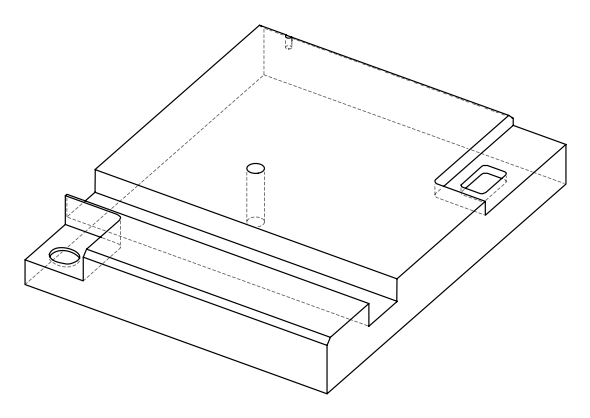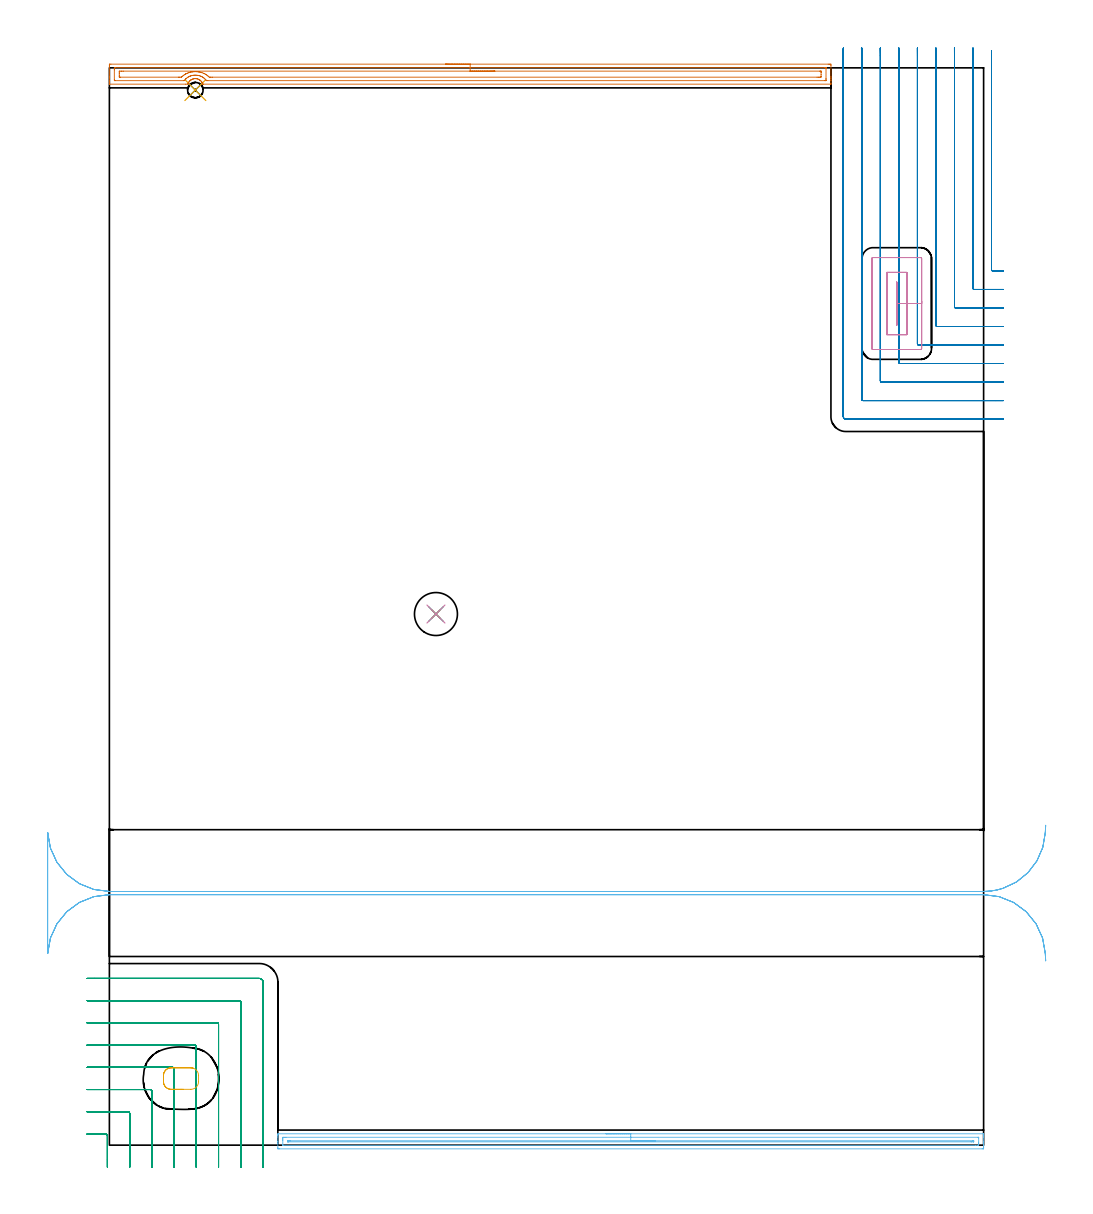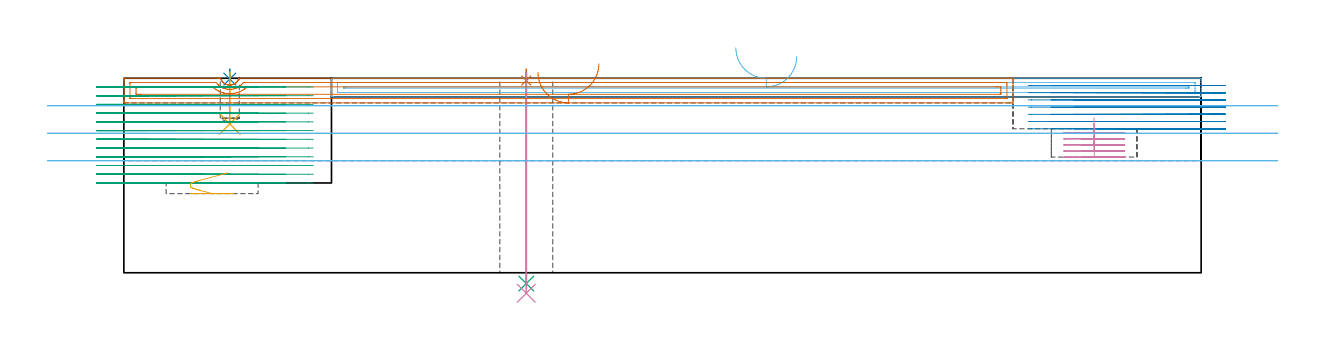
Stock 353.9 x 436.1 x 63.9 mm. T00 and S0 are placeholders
(PLAN: 12 operations, 9 tool changes, 63.7 min)
(1 SPOT_DRILL | STEP1HOLE | NXT0321_9005460120000 | 0.03 min | 4 mm3)
(2 SPOT_DRILL_1 | STEP1POCKET | NXT0321_9005460120000 | 0.03 min | 0 mm3)
(3 DRILL_THROUGH_HOLE_INTO_CENTER | STEP1HOLE | NXT0301_083 | 0.28 min | 6263 mm3)
(4 DRILL_TO_ENLARGE_THROUGH_HOLE | STEP1HOLE | UGT0301_245 | 0.29 min | 8898 mm3)
(5 DRILL_BLIND_HOLE_INTO_CENTER | STEP1POCKET | UGT0301_185 | 0.07 min | 423 mm3)
(6 AREA_MILL | FG_CHAMFER_SURFACE | UGT0205_001 | 7.01 min | 5387 mm3)
(7 AREA_MILL_1 | FG_CHAMFER_SURFACE_1 | UGT0205_001 | 7.27 min | 9733 mm3)
(8 MILL_CORNER_NOTCH_RECTANGULAR | CORNER_NOTCH_RECTANGULAR | NXT0201_013 | Follow Part, ap 2.5, ae 75% | 21.26 min | 150731 mm3)
(9 MILL_CORNER_NOTCH_RECTANGULAR_1 | CORNER_NOTCH_RECTANGULAR_1 | NXT0201_011 | Follow Part, ap 3, ae 75% | 18.49 min | 171995 mm3)
(10 MILL_RECTANGULAR_POCKET | POCKET_RECTANGULAR_STRAIGHT | UGT0201_007 | Follow Part, ap 2, ae 75% | 2.66 min | 11646 mm3)
(11 MILL_RECTANGULAR_POCKET_1 | POCKET_RECTANGULAR_STRAIGHT_1 | UGT0201_008 | Follow Part, ap 4, ae 75% | 0.2 min | 2237 mm3)
(12 MILL_RECTANGULAR_SLOT | SLOT_RECTANGULAR | UGT0201_020 | Follow Part, ap 12.5, ae 75% | 6.15 min | 492046 mm3)
(TOOL NXT0321_9005460120000 | NC Spot Drill, 142deg, 12mm, Carbide, Uncoated | D12 PA142 FL30 Z2)
(TOOL NXT0301_083 | Carbide Drill 11.2mm [860.1-1120-056A1-MM 2214] | D11.2 PA140 FL72 Z2)
(TOOL UGT0301_245 | Twist Drill 17.4 mm | D17.4 PA118 FL130 Z2)
(TOOL UGT0301_185 | Twist Drill 6.3 mm | D6.3 PA118 FL61 Z2)
(TOOL UGT0205_001 | Chamfer Mill 20 x 3 x 45 deg. | D20 FL50 Z2)
(TOOL NXT0201_013 | ENDMILL 10mm | D10 FL30 Z4)
(TOOL NXT0201_011 | ENDMILL 12mm [2P460-1200-NA 1630] | D12 FL38 Z6)
(TOOL UGT0201_007 | End Mill 8 mm | D8 FL19 Z4)
(TOOL UGT0201_008 | End Mill 16 mm | D16 FL32 Z4)
(TOOL UGT0201_020 | End mill 50 mm | D50 FL50 Z4)
(OP 1 SPOT_DRILL)
G17 G21 G94 G90
T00 M6
G54
G17 G0 G90 X132.2 Y215. S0 M3
G43 Z73.9 H0
G94 G81 G98 Z63.151 F250. R66.9
G80
M5
M2
(OP 2 SPOT_DRILL_1)
G17 G21 G94 G90
T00 M6
G54
G17 G0 G90 X34.8 Y427.1 S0 M3
G43 Z73.9 H0
G94 G81 G98 Z63.629 F250. R66.9
G80
M5
M2
(OP 3 DRILL_THROUGH_HOLE_INTO_CENTER)
G17 G21 G94 G90
T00 M6
G54
G17 G0 G90 X132.2 Y215. S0 M3
G43 Z73.9 H1
G94 G73 G98 Z-3.538 F250. Q9.634 R65.9
G80
M5
M2
(OP 4 DRILL_TO_ENLARGE_THROUGH_HOLE)
G17 G21 G94 G90
T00 M6
G54
G17 G0 G90 X132.2 Y215. S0 M3
G43 Z73.9 H0
G94 G73 G98 Z-6.727 F250. Q14.125 R65.9
G80
M5
M2
(OP 5 DRILL_BLIND_HOLE_INTO_CENTER)
G17 G21 G94 G90
T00 M6
G54
G17 G0 G90 X34.8 Y427.1 S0 M3
G43 Z73.9 H0
G94 G81 G98 Z48.9 F250. R65.9
G80
M5
M2
(OP 6 AREA_MILL)
G17 G21 G94 G90
T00 M6
G54
G17 G0 G90 X201.05 Y4.6 S1061 M3
G43 Z73.9 H0
G94 G1 X201.088 Z73.028 F250.
X201.202 Z72.163
X201.391 Z71.312
X201.653 Z70.48
X201.987 Z69.674
X202.39 Z68.9
X202.858 Z68.164
X203.39 Z67.472
X203.979 Z66.829
X204.622 Z66.239
X205.314 Z65.708
X206.05 Z65.24
X206.824 Z64.837
X207.63 Z64.503
X208.462 Z64.241
X209.314 Z64.052
X210.178 Z63.938
X211.05 Z63.9
X353.749
X353.89 Y4.594 Z63.893
X353.9 Y4.319 Z63.618
Y3.904 Z63.203
Y3.307 Z62.602
Y1.252 Z60.549
Y0.671 Z59.966
Y0.083 Z59.378
Y-0.208 Z59.088
Y-0.796 Z58.5
X353.897 Y-1.086 Z58.21
X353.89 Y-1.491 Z57.805
X353.718 Y-1.496 Z57.802
X353.303 Y-1.5 Z57.8
X68.797
X68.382 Y-1.496 Z57.802
X68.21 Y-1.491 Z57.805
X68.2 Y-1.086 Z58.21
Y0.671 Z59.966
Y1.252 Z60.549
Y1.55 Z60.847
Y3.307 Z62.602
Y3.904 Z63.203
Y4.186 Z63.485
Y4.32 Z63.619
X68.21 Y4.594 Z63.893
X68.351 Y4.6 Z63.9
X211.05
Y3.186 Z62.486
X351.643 Y3.185 Z62.485
X351.869 Y3.18 Z62.48
X351.889 Y3.179 Z62.479
X351.894 Y3.163 Z62.463
X351.898 Y3.136 Z62.436
X351.899 Y3.109 Z62.409
X351.9 Y2.932 Z62.232
Y1.175 Z60.475
X351.899 Y0.671 Z59.971
X351.898 Y0.298 Z59.598
X351.89 Y-0.073 Z59.227
X351.519 Y-0.083 Z59.217
X351.394 Y-0.085 Z59.215
X350.627 Y-0.086 Z59.214
X70.457 Y-0.085 Z59.215
X70.231 Y-0.08 Z59.22
X70.211 Y-0.079 Z59.221
X70.206 Y-0.063 Z59.237
X70.202 Y-0.036 Z59.264
X70.2 Y-0.009 Z59.291
Y0.168 Z59.468
Y1.925 Z61.225
X70.201 Y2.429 Z61.729
X70.202 Y2.802 Z62.102
X70.21 Y3.172 Z62.472
X70.581 Y3.182 Z62.482
X70.706 Y3.184 Z62.484
X71.473 Y3.186 Z62.486
X211.05
Y1.771 Z61.071
X349.511
X349.735 Y1.77 Z61.07
X349.81 Y1.768 Z61.068
X349.867 Y1.765 Z61.065
X349.89 Y1.754 Z61.054
X349.893 Y1.712 Z61.012
X349.896 Y1.55 Z60.85
Y1.392 Z60.692
X349.891 Y1.34 Z60.64
X349.846 Y1.335 Z60.635
X349.735 Y1.333 Z60.633
X349.068 Y1.329 Z60.629
X348.843 Y1.328 Z60.628
X72.589 Y1.329 Z60.629
X72.365 Y1.33 Z60.63
X72.29 Y1.332 Z60.632
X72.233 Y1.335 Z60.635
X72.21 Y1.345 Z60.645
X72.207 Y1.388 Z60.688
X72.204 Y1.55 Z60.85
Y1.708 Z61.008
X72.209 Y1.76 Z61.06
X72.254 Y1.764 Z61.064
X72.365 Y1.767 Z61.067
X73.032 Y1.771 Z61.071
X73.257
X211.05
X211.922 Z61.11
X212.786 Z61.223
X213.638 Z61.412
X214.47 Z61.675
X215.276 Z62.008
X216.05 Z62.411
X216.786 Z62.88
X217.478 Z63.411
X218.121 Z64.
X218.71 Z64.644
X219.242 Z65.336
X219.71 Z66.071
X220.113 Z66.845
X220.447 Z67.651
X220.709 Z68.483
X220.898 Z69.335
X221.012 Z70.2
X221.05 Z71.071
G0 Z73.9
M5
M2
(OP 7 AREA_MILL_1)
G17 G21 G94 G90
T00 M6
G54
G17 G0 G90 X136.05 Y437.6 S1061 M3
G43 Z73.9 H0
Z65.8
G94 G1 X136.088 Z64.928 F250.
X136.202 Z64.064
X136.391 Z63.212
X136.653 Z62.38
X136.987 Z61.574
X137.39 Z60.8
X137.859 Z60.064
X138.39 Z59.372
X138.979 Z58.729
X139.622 Z58.14
X140.314 Z57.609
X141.05 Z57.14
X141.824 Z56.737
X142.63 Z56.403
X143.462 Z56.141
X144.314 Z55.952
X145.178 Z55.838
X146.05 Z55.8
X290.985
X291.497 Y437.599 Z55.801
X292.003 Y437.594 Z55.803
X292.092 Y437.591 Z55.806
X292.1 Y437.092 Z56.305
Y432.664 Z60.729
Y432.091 Z61.306
Y431.779 Z61.617
Y431.206 Z62.19
Y430.893 Z62.501
Y429.858 Z63.541
X292.093 Y429.522 Z63.869
X292.09 Y429.503 Z63.888
X291.943 Y429.5 Z63.9
X38.08
X37.825 Y429.504 Z63.89
X37.819 Y429.515 Z63.879
X37.801 Y429.554 Z63.841
X37.75 Y429.684 Z63.714
X37.67 Y429.888 Z63.511
X37.604 Y430.028 Z63.371
X37.506 Y430.196 Z63.197
X37.454 Y430.287 Z63.106
X37.396 Y430.377 Z63.018
X37.339 Y430.451 Z62.944
X37.225 Y430.599 Z62.799
X37.039 Y430.806 Z62.593
X36.945 Y430.893 Z62.505
X36.836 Y430.995 Z62.404
X36.808 Y431.017 Z62.382
X36.742 Y431.069 Z62.329
X36.616 Y431.17 Z62.229
X36.574 Y431.198 Z62.201
X36.502 Y431.246 Z62.153
X36.288 Y431.369 Z62.03
X36.068 Y431.476 Z61.923
X35.841 Y431.566 Z61.834
X35.608 Y431.638 Z61.761
X35.38 Y431.689 Z61.709
X35.276 Y431.702 Z61.69
X35.164 Y431.722 Z61.677
X34.939 Y431.738 Z61.655
X34.821 Y431.737 Z61.651
X34.766
X34.713 Y431.74 Z61.652
X34.486 Y431.728 Z61.67
X34.261 Y431.698 Z61.701
X34.039 Y431.651 Z61.747
X34.02 Y431.646 Z61.753
X33.819 Y431.589 Z61.81
X33.6 Y431.507 Z61.892
X33.55 Y431.484 Z61.915
X33.386 Y431.409 Z61.99
X33.322 Y431.373 Z62.025
X33.18 Y431.296 Z62.104
X33.047 Y431.212 Z62.188
X32.982 Y431.17 Z62.23
X32.925 Y431.128 Z62.271
X32.706 Y430.941 Z62.457
X32.657 Y430.893 Z62.505
X32.501 Y430.741 Z62.659
X32.315 Y430.521 Z62.876
X32.265 Y430.451 Z62.945
X32.149 Y430.29 Z63.109
X32.03 Y430.094 Z63.304
X31.99 Y430.008 Z63.388
X31.897 Y429.811 Z63.587
X31.834 Y429.643 Z63.756
X31.782 Y429.507 Z63.892
X30.942 Y429.5 Z63.9
X0.157
X0.044 Y429.504 Z63.889
X0.033 Y429.518 Z63.875
X0.017 Y429.555 Z63.837
X0.006 Y429.844 Z63.556
Y430.293 Z63.106
Y430.893 Z62.502
X0.005 Y432.082 Z61.315
X0.004 Y432.664 Z60.73
X0.001 Y436.805 Z56.592
X0.003 Y437.092 Z56.305
X0.008 Y437.591 Z55.806
X0.097 Y437.594 Z55.803
X0.604 Y437.6 Z55.8
X146.05
Y436.186 Z57.214
X289.733
X289.933 Y436.184 Z57.216
X290.033 Y436.182 Z57.218
X290.08 Y436.179 Z57.221
X290.091 Y436.174 Z57.226
X290.093 Y436.157 Z57.243
X290.097 Y436.058 Z57.342
X290.1 Y435.822 Z57.578
X290.099 Y431.779 Z61.621
X290.098 Y431.396 Z62.004
X290.09 Y431.009 Z62.391
X290.084 Y430.921 Z62.479
X290.038 Y430.919 Z62.481
X289.93 Y430.916 Z62.484
X289.712 Y430.914 Z62.486
X289.691
X39.844
X39.409 Y430.919 Z62.481
X39.301 Y430.921 Z62.479
X39.248 Y430.933 Z62.467
X39.155 Y431.05 Z62.35
X38.973 Y431.276 Z62.124
X38.733 Y431.545 Z61.855
X38.493 Y431.779 Z61.621
X38.273 Y431.97 Z61.43
X38.081 Y432.124 Z61.276
X37.803 Y432.311 Z61.089
X37.563 Y432.45 Z60.95
X37.221 Y432.632 Z60.768
X37.188 Y432.647 Z60.753
X37.15 Y432.664 Z60.736
X36.761 Y432.814 Z60.586
X36.526 Y432.89 Z60.51
X36.296 Y432.959 Z60.441
X35.911 Y433.047 Z60.353
X35.404 Y433.12 Z60.28
X34.915 Y433.149 Z60.251
X34.511 Y433.144 Z60.256
X34.068 Y433.105 Z60.295
X33.619 Y433.031 Z60.369
X33.318 Y432.963 Z60.437
X33.06 Y432.89 Z60.51
X32.727 Y432.775 Z60.625
X32.646 Y432.744 Z60.656
X32.462 Y432.664 Z60.736
X32.046 Y432.455 Z60.945
X31.834 Y432.333 Z61.067
X31.501 Y432.112 Z61.288
X31.105 Y431.779 Z61.621
X31.019 Y431.702 Z61.698
X30.942 Y431.627 Z61.773
X30.79 Y431.466 Z61.934
X30.283 Y430.921 Z62.479
X30.029 Y430.914 Z62.486
X2.367
X2.167 Y430.916 Z62.484
X2.068 Y430.919 Z62.481
X2.025 Y430.921 Z62.479
X2.015 Y430.947 Z62.453
X2.012 Y431.041 Z62.359
X2.006 Y431.272 Z62.128
X2.002 Y435.321 Z58.079
X2.004 Y435.702 Z57.698
X2.011 Y436.088 Z57.312
X2.017 Y436.179 Z57.221
X2.062 Y436.181 Z57.219
X2.17 Y436.184 Z57.216
X2.388 Y436.186 Z57.214
X2.409
X146.05
Y434.772 Z58.628
X287.589 Y434.771 Z58.629
X287.927 Y434.77 Z58.63
X288.04 Y434.767 Z58.633
X288.078 Y434.765 Z58.635
X288.09 Y434.759 Z58.641
X288.093 Y434.721 Z58.679
X288.097 Y434.607 Z58.793
X288.099 Y434.435 Z58.965
X288.1 Y434.264 Z59.136
Y433.379 Z60.021
X288.098 Y432.664 Z60.736
X288.096 Y432.497 Z60.903
X288.087 Y432.335 Z61.065
X287.927 Y432.334 Z61.066
X287.373 Y432.33 Z61.07
X287.035 Y432.329 Z61.071
X286.481 Y432.328 Z61.072
X41.65 Y432.329 Z61.071
X41.095 Y432.33 Z61.07
X40.757 Y432.332 Z61.068
X40.424 Y432.335 Z61.065
X40.058 Y432.664 Z60.736
X39.865 Y432.833 Z60.567
X39.709 Y432.958 Z60.442
X39.523 Y433.103 Z60.297
X39.177 Y433.347 Z60.053
X38.973 Y433.468 Z59.932
X38.825 Y433.55 Z59.85
X38.332 Y433.799 Z59.601
X38.081 Y433.91 Z59.49
X37.494 Y434.132 Z59.268
X37.188 Y434.228 Z59.172
X37.029 Y434.274 Z59.126
X36.335 Y434.435 Z58.965
X36.289 Y434.443 Z58.957
X36.237 Y434.449 Z58.951
X35.661 Y434.522 Z58.878
X35.404 Y434.542 Z58.858
X35.289 Y434.549 Z58.851
X34.886 Y434.563 Z58.837
X34.511 Y434.559 Z58.841
X34.39 Y434.555 Z58.845
X34.056 Y434.529 Z58.871
X33.619 Y434.486 Z58.914
X33.573 Y434.481 Z58.919
X33.29 Y434.435 Z58.965
X32.823 Y434.34 Z59.06
X32.727 Y434.318 Z59.082
X32.567 Y434.277 Z59.123
X32.143 Y434.147 Z59.253
X31.834 Y434.039 Z59.361
X31.484 Y433.898 Z59.502
X30.942 Y433.641 Z59.759
X30.882 Y433.61 Z59.79
X30.775 Y433.55 Z59.85
X30.329 Y433.273 Z60.127
X30.05 Y433.085 Z60.315
X29.818 Y432.894 Z60.506
X29.546 Y432.664 Z60.736
X29.228 Y432.37 Z61.03
X29.194 Y432.34 Z61.06
X29.157 Y432.336 Z61.064
X28.602 Y432.33 Z61.07
X28.265 Y432.329 Z61.071
X27.927
X4.511
X4.173 Y432.331 Z61.069
X4.061 Y432.333 Z61.067
X4.027 Y432.335 Z61.065
X4.014 Y432.387 Z61.013
X4.01 Y432.497 Z60.903
X4.006 Y432.664 Z60.736
X4.004 Y432.832 Z60.568
X4.003 Y433.718 Z59.682
X4.004 Y434.435 Z58.965
X4.006 Y434.601 Z58.799
X4.013 Y434.764 Z58.636
X4.173 Y434.766 Z58.634
X4.728 Y434.77 Z58.63
X5.065 Y434.771 Z58.629
X5.619 Y434.772 Z58.628
X146.05
X146.922 Z58.667
X147.787 Z58.78
X148.638 Z58.969
X149.47 Z59.232
X150.276 Z59.565
X151.05 Z59.968
X151.786 Z60.437
X152.478 Z60.968
X153.121 Z61.557
X153.71 Z62.201
X154.242 Z62.893
X154.71 Z63.628
X155.113 Z64.402
X155.447 Z65.208
X155.709 Z66.04
X155.898 Z66.892
X156.012 Z67.757
X156.05 Z68.628
G0 Z73.9
M5
M2
(OP 8 MILL_CORNER_NOTCH_RECTANGULAR)
G17 G21 G94 G90
T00 M6
G54
G17 G0 G90 X357.1 Y442.942 S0 M3
G43 Z73.902 H0
Z61.53
G94 G1 Y439.942 F250.
Y354.395 F500.
G3 X357.595 Y353.9 R0.5
G1 X358.9
X361.9 F250.
G0 Z73.902
X349.572 Y444.1
Z61.53
G1 X349.598 Y441.1
G2 X349.6 Y440.64 R52.5 F500.
G1 Y346.895
G3 X350.095 Y346.4 R0.5
G1 X358.9
X361.9 F250.
G0 Z73.902
X342.067 Y444.1
Z61.53
G1 X342.098 Y441.1
G2 X342.1 Y440.64 R45. F500.
G1 Y339.395
G3 X342.595 Y338.9 R0.5
G1 X358.9
X361.9 F250.
G0 Z73.902
X334.56 Y444.1
Z61.53
G1 X334.597 Y441.1
G2 X334.6 Y440.64 R37.5 F500.
G1 Y331.896
G3 X335.096 Y331.4 R0.5
G1 X358.9
X361.9 F250.
G0 Z73.902
X327.05 Y444.1
Z61.53
G1 X327.096 Y441.1
G2 X327.1 Y440.64 R30. F500.
G1 Y324.396
G3 X327.596 Y323.9 R0.5
G1 X358.9
X361.9 F250.
G0 Z73.902
X319.534 Y444.099
Z61.53
G1 X319.595 Y441.1
G2 X319.6 Y440.64 R22.5 F500.
G1 Y316.896
G3 X320.096 Y316.4 R0.5
G1 X358.9
X361.9 F250.
G0 Z73.902
X312.001 Y444.099
Z61.53
G1 X312.093 Y441.1
G2 X312.1 Y440.64 R15. F500.
G1 Y309.396
G3 X312.596 Y308.9 R0.5
G1 X358.9
X361.9 F250.
G0 Z73.902
X304.402 Y444.094
Z61.53
G1 X304.586 Y441.1
G2 X304.6 Y440.64 R7.5 F500.
G1 Y301.896
G3 X305.096 Y301.4 R0.5
G1 X358.9
X361.9 F250.
G0 Z73.902
X297.1 Y443.64
Z61.53
G1 Y440.64
Y294.9 F500.
G3 X298.1 Y293.9 R1.
G1 X358.9
X361.9 F250.
G0 Z73.902
X357.1 Y442.942
Z59.158
G1 Y439.942
Y354.395 F500.
G3 X357.595 Y353.9 R0.5
G1 X358.9
X361.9 F250.
G0 Z73.902
X349.6 Y444.1
Z59.158
G1 Y441.1
Y346.895 F500.
G3 X350.095 Y346.4 R0.5
G1 X358.9
X361.9 F250.
G0 Z73.902
X342.1 Y444.1
Z59.158
G1 Y441.1
Y339.395 F500.
G3 X342.595 Y338.9 R0.5
G1 X358.9
X361.9 F250.
G0 Z73.902
X334.6 Y444.1
Z59.158
G1 Y441.1
Y331.895 F500.
G3 X335.095 Y331.4 R0.5
G1 X358.9
X361.9 F250.
G0 Z73.902
X327.1 Y444.1
Z59.158
G1 Y441.1
Y324.396 F500.
G3 X327.596 Y323.9 R0.5
G1 X358.9
X361.9 F250.
G0 Z73.902
X319.6 Y444.1
Z59.158
G1 Y441.1
Y316.896 F500.
G3 X320.096 Y316.4 R0.5
G1 X358.9
X361.9 F250.
G0 Z73.902
X312.1 Y444.1
Z59.158
G1 Y441.1
Y309.396 F500.
G3 X312.596 Y308.9 R0.5
G1 X358.9
X361.9 F250.
G0 Z73.902
X304.6 Y444.1
Z59.158
G1 Y441.1
Y301.896 F500.
G3 X305.096 Y301.4 R0.5
G1 X358.9
X361.9 F250.
G0 Z73.902
X297.1 Y444.1
Z59.158
G1 Y441.1
Y294.9 F500.
G3 X298.1 Y293.9 R1.
G1 X358.9
X361.9 F250.
G0 Z73.902
X357.1 Y442.942
Z56.787
G1 Y439.942
Y354.395 F500.
G3 X357.595 Y353.9 R0.5
G1 X358.9
X361.9 F250.
G0 Z73.902
X349.6 Y444.1
Z56.787
G1 Y441.1
Y346.895 F500.
G3 X350.095 Y346.4 R0.5
G1 X358.9
X361.9 F250.
G0 Z73.902
X342.1 Y444.1
Z56.787
G1 Y441.1
Y339.395 F500.
G3 X342.595 Y338.9 R0.5
G1 X358.9
X361.9 F250.
G0 Z73.902
X334.6 Y444.1
Z56.787
G1 Y441.1
Y331.895 F500.
G3 X335.095 Y331.4 R0.5
G1 X358.9
X361.9 F250.
G0 Z73.902
X327.1 Y444.1
Z56.787
G1 Y441.1
Y324.396 F500.
G3 X327.596 Y323.9 R0.5
G1 X358.9
X361.9 F250.
G0 Z73.902
X319.6 Y444.1
Z56.787
G1 Y441.1
Y316.896 F500.
G3 X320.096 Y316.4 R0.5
G1 X358.9
X361.9 F250.
G0 Z73.902
X312.1 Y444.1
Z56.787
G1 Y441.1
Y309.396 F500.
G3 X312.596 Y308.9 R0.5
G1 X358.9
X361.9 F250.
G0 Z73.902
X304.6 Y444.1
Z56.787
G1 Y441.1
Y301.896 F500.
G3 X305.096 Y301.4 R0.5
G1 X358.9
X361.9 F250.
G0 Z73.902
X297.1 Y444.1
Z56.787
G1 Y441.1
Y294.9 F500.
G3 X298.1 Y293.9 R1.
G1 X358.9
X361.9 F250.
G0 Z73.902
X357.1 Y442.942
Z54.415
G1 Y439.942
Y354.395 F500.
G3 X357.595 Y353.9 R0.5
G1 X358.9
X361.9 F250.
G0 Z73.902
X349.6 Y444.1
Z54.415
G1 Y441.1
Y346.895 F500.
G3 X350.095 Y346.4 R0.5
G1 X358.9
X361.9 F250.
G0 Z73.902
X342.1 Y444.1
Z54.415
G1 Y441.1
Y339.395 F500.
G3 X342.595 Y338.9 R0.5
G1 X358.9
X361.9 F250.
G0 Z73.902
X334.6 Y444.1
Z54.415
G1 Y441.1
Y331.896 F500.
G3 X335.096 Y331.4 R0.5
G1 X358.9
X361.9 F250.
G0 Z73.902
X327.1 Y444.1
Z54.415
G1 Y441.1
Y324.396 F500.
G3 X327.596 Y323.9 R0.5
G1 X358.9
X361.9 F250.
G0 Z73.902
X319.6 Y444.1
Z54.415
G1 Y441.1
Y316.896 F500.
G3 X320.096 Y316.4 R0.5
G1 X358.9
X361.9 F250.
G0 Z73.902
X312.1 Y444.1
Z54.415
G1 Y441.1
Y309.396 F500.
G3 X312.596 Y308.9 R0.5
G1 X358.9
X361.9 F250.
G0 Z73.902
X304.6 Y444.1
Z54.415
G1 Y441.1
Y301.896 F500.
G3 X305.096 Y301.4 R0.5
G1 X358.9
X361.9 F250.
G0 Z73.902
X297.1 Y444.1
Z54.415
G1 Y441.1
Y294.9 F500.
G3 X298.1 Y293.9 R1.
G1 X358.9
X361.9 F250.
G0 Z73.902
X357.1 Y442.942
Z52.043
G1 Y439.942
Y354.395 F500.
G3 X357.595 Y353.9 R0.5
G1 X358.9
X361.9 F250.
G0 Z73.902
X349.6 Y444.1
Z52.043
G1 Y441.1
Y346.895 F500.
G3 X350.095 Y346.4 R0.5
G1 X358.9
X361.9 F250.
G0 Z73.902
X342.1 Y444.1
Z52.043
G1 Y441.1
Y339.395 F500.
G3 X342.595 Y338.9 R0.5
G1 X358.9
X361.9 F250.
G0 Z73.902
X334.6 Y444.1
Z52.043
G1 Y441.1
Y331.896 F500.
G3 X335.096 Y331.4 R0.5
G1 X358.9
X361.9 F250.
G0 Z73.902
X327.1 Y444.1
Z52.043
G1 Y441.1
Y324.396 F500.
G3 X327.596 Y323.9 R0.5
G1 X358.9
X361.9 F250.
G0 Z73.902
X319.6 Y444.1
Z52.043
G1 Y441.1
Y316.896 F500.
G3 X320.096 Y316.4 R0.5
G1 X358.9
X361.9 F250.
G0 Z73.902
X312.1 Y444.1
Z52.043
G1 Y441.1
Y309.396 F500.
G3 X312.596 Y308.9 R0.5
G1 X358.9
X361.9 F250.
G0 Z73.902
X304.6 Y444.1
Z52.043
G1 Y441.1
Y301.896 F500.
G3 X305.096 Y301.4 R0.5
G1 X358.9
X361.9 F250.
G0 Z73.902
X297.1 Y444.1
Z52.043
G1 Y441.1
Y294.9 F500.
G3 X298.1 Y293.9 R1.
G1 X358.9
X361.9 F250.
G0 Z73.902
X357.1 Y442.942
Z49.672
G1 Y439.942
Y354.395 F500.
G3 X357.595 Y353.9 R0.5
G1 X358.9
X361.9 F250.
G0 Z73.902
X349.6 Y444.1
Z49.672
G1 Y441.1
Y346.895 F500.
G3 X350.095 Y346.4 R0.5
G1 X358.9
X361.9 F250.
G0 Z73.902
X342.1 Y444.1
Z49.672
G1 Y441.1
Y339.395 F500.
G3 X342.595 Y338.9 R0.5
G1 X358.9
X361.9 F250.
G0 Z73.902
X334.6 Y444.1
Z49.672
G1 Y441.1
Y331.896 F500.
G3 X335.096 Y331.4 R0.5
G1 X358.9
X361.9 F250.
G0 Z73.902
X327.1 Y444.1
Z49.672
G1 Y441.1
Y324.396 F500.
G3 X327.596 Y323.9 R0.5
G1 X358.9
X361.9 F250.
G0 Z73.902
X319.6 Y444.1
Z49.672
G1 Y441.1
Y316.896 F500.
G3 X320.096 Y316.4 R0.5
G1 X358.9
X361.9 F250.
G0 Z73.902
X312.1 Y444.1
Z49.672
G1 Y441.1
Y309.396 F500.
G3 X312.596 Y308.9 R0.5
G1 X358.9
X361.9 F250.
G0 Z73.902
X304.6 Y444.1
Z49.672
G1 Y441.1
Y301.896 F500.
G3 X305.096 Y301.4 R0.5
G1 X358.9
X361.9 F250.
G0 Z73.902
X297.1 Y444.1
Z49.672
G1 Y441.1
Y294.9 F500.
G3 X298.1 Y293.9 R1.
G1 X358.9
X361.9 F250.
G0 Z73.902
X357.1 Y442.942
Z47.3
G1 Y439.942
Y354.395 F500.
G3 X357.595 Y353.9 R0.5
G1 X358.9
X361.9 F250.
G0 Z73.902
X349.6 Y444.1
Z47.3
G1 Y441.1
Y346.895 F500.
G3 X350.095 Y346.4 R0.5
G1 X358.9
X361.9 F250.
G0 Z73.902
X342.1 Y444.1
Z47.3
G1 Y441.1
Y339.395 F500.
G3 X342.595 Y338.9 R0.5
G1 X358.9
X361.9 F250.
G0 Z73.902
X334.6 Y444.1
Z47.3
G1 Y441.1
Y331.896 F500.
G3 X335.096 Y331.4 R0.5
G1 X358.9
X361.9 F250.
G0 Z73.902
X327.1 Y444.1
Z47.3
G1 Y441.1
Y324.396 F500.
G3 X327.596 Y323.9 R0.5
G1 X358.9
X361.9 F250.
G0 Z73.902
X319.6 Y444.1
Z47.3
G1 Y441.1
Y316.896 F500.
G3 X320.096 Y316.4 R0.5
G1 X358.9
X361.9 F250.
G0 Z73.902
X312.1 Y444.1
Z47.3
G1 Y441.1
Y309.396 F500.
G3 X312.596 Y308.9 R0.5
G1 X358.9
X361.9 F250.
G0 Z73.902
X304.6 Y444.1
Z47.3
G1 Y441.1
Y301.896 F500.
G3 X305.096 Y301.4 R0.5
G1 X358.9
X361.9 F250.
G0 Z73.902
X297.1 Y444.1
Z47.3
G1 Y441.1
Y294.9 F500.
G3 X298.1 Y293.9 R1.
G1 X358.9
X361.9 F250.
G0 Z73.902
M5
M2
(OP 9 MILL_CORNER_NOTCH_RECTANGULAR_1)
G17 G21 G94 G90
T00 M6
G54
G17 G0 G90 X-0.8 Y-8.946 S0 M3
G43 Z73.902 H1
Z61.035
G94 G1 Y-5.946 F250.
Y3.905 F500.
G3 X-1.395 Y4.5 R0.6
G1 X-6.
X-9. F250.
G0 Z73.902
X8.2 Y-9.
Z61.035
G1 Y-6.
Y12.905 F500.
G3 X7.605 Y13.5 R0.6
G1 X-6.
X-9. F250.
G0 Z73.902
X17.2 Y-9.
Z61.035
G1 Y-6.
Y21.905 F500.
G3 X16.605 Y22.5 R0.6
G1 X-6.
X-9. F250.
G0 Z73.902
X26.2 Y-9.
Z61.035
G1 Y-6.
Y30.904 F500.
G3 X25.604 Y31.5 R0.6
G1 X-6.
X-9. F250.
G0 Z73.902
X35.2 Y-9.
Z61.035
G1 Y-6.
Y39.904 F500.
G3 X34.604 Y40.5 R0.6
G1 X-6.
X-9. F250.
G0 Z73.902
X44.2 Y-9.
Z61.035
G1 Y-6.
Y48.904 F500.
G3 X43.604 Y49.5 R0.6
G1 X-6.
X-9. F250.
G0 Z73.902
X53.2 Y-9.
Z61.035
G1 Y-6.
Y57.904 F500.
G3 X52.604 Y58.5 R0.6
G1 X-6.
X-9. F250.
G0 Z73.902
X62.2 Y-9.
Z61.035
G1 Y-6.
Y66. F500.
G3 X60.7 Y67.5 R1.5
G1 X-6.
X-9. F250.
G0 Z73.902
X-0.8 Y-8.946
Z58.168
G1 Y-5.946
Y3.905 F500.
G3 X-1.395 Y4.5 R0.6
G1 X-6.
X-9. F250.
G0 Z73.902
X8.2 Y-9.
Z58.168
G1 Y-6.
Y12.905 F500.
G3 X7.605 Y13.5 R0.6
G1 X-6.
X-9. F250.
G0 Z73.902
X17.2 Y-9.
Z58.168
G1 Y-6.
Y21.905 F500.
G3 X16.604 Y22.5 R0.6
G1 X-6.
X-9. F250.
G0 Z73.902
X26.2 Y-9.
Z58.168
G1 Y-6.
Y30.904 F500.
G3 X25.604 Y31.5 R0.6
G1 X-6.
X-9. F250.
G0 Z73.902
X35.2 Y-9.
Z58.168
G1 Y-6.
Y39.904 F500.
G3 X34.604 Y40.5 R0.6
G1 X-6.
X-9. F250.
G0 Z73.902
X44.2 Y-9.
Z58.168
G1 Y-6.
Y48.904 F500.
G3 X43.604 Y49.5 R0.6
G1 X-6.
X-9. F250.
G0 Z73.902
X53.2 Y-9.
Z58.168
G1 Y-6.
Y57.904 F500.
G3 X52.604 Y58.5 R0.6
G1 X-6.
X-9. F250.
G0 Z73.902
X62.2 Y-9.
Z58.168
G1 Y-6.
Y66. F500.
G3 X60.7 Y67.5 R1.5
G1 X-6.
X-9. F250.
G0 Z73.902
X-0.8 Y-8.946
Z55.301
G1 Y-5.946
Y3.905 F500.
G3 X-1.395 Y4.5 R0.6
G1 X-6.
X-9. F250.
G0 Z73.902
X8.2 Y-9.
Z55.301
G1 Y-6.
Y12.905 F500.
G3 X7.605 Y13.5 R0.6
G1 X-6.
X-9. F250.
G0 Z73.902
X17.2 Y-9.
Z55.301
G1 Y-6.
Y21.905 F500.
G3 X16.605 Y22.5 R0.6
G1 X-6.
X-9. F250.
G0 Z73.902
X26.2 Y-9.
Z55.301
G1 Y-6.
Y30.904 F500.
G3 X25.604 Y31.5 R0.6
G1 X-6.
X-9. F250.
G0 Z73.902
X35.2 Y-9.
Z55.301
G1 Y-6.
Y39.904 F500.
G3 X34.604 Y40.5 R0.6
G1 X-6.
X-9. F250.
G0 Z73.902
X44.2 Y-9.
Z55.301
G1 Y-6.
Y48.904 F500.
G3 X43.604 Y49.5 R0.6
G1 X-6.
X-9. F250.
G0 Z73.902
X53.2 Y-9.
Z55.301
G1 Y-6.
Y57.904 F500.
G3 X52.604 Y58.5 R0.6
G1 X-6.
X-9. F250.
G0 Z73.902
X62.2 Y-9.
Z55.301
G1 Y-6.
Y66. F500.
G3 X60.7 Y67.5 R1.5
G1 X-6.
X-9. F250.
G0 Z73.902
X-0.8 Y-8.946
Z52.435
G1 Y-5.946
Y3.905 F500.
G3 X-1.395 Y4.5 R0.6
G1 X-6.
X-9. F250.
G0 Z73.902
X8.2 Y-9.
Z52.435
G1 Y-6.
Y12.905 F500.
G3 X7.605 Y13.5 R0.6
G1 X-6.
X-9. F250.
G0 Z73.902
X17.2 Y-9.
Z52.435
G1 Y-6.
Y21.905 F500.
G3 X16.605 Y22.5 R0.6
G1 X-6.
X-9. F250.
G0 Z73.902
X26.2 Y-9.
Z52.435
G1 Y-6.
Y30.904 F500.
G3 X25.604 Y31.5 R0.6
G1 X-6.
X-9. F250.
G0 Z73.902
X35.2 Y-9.
Z52.435
G1 Y-6.
Y39.904 F500.
G3 X34.604 Y40.5 R0.6
G1 X-6.
X-9. F250.
G0 Z73.902
X44.2 Y-9.
Z52.435
G1 Y-6.
Y48.904 F500.
G3 X43.604 Y49.5 R0.6
G1 X-6.
X-9. F250.
G0 Z73.902
X53.2 Y-9.
Z52.435
G1 Y-6.
Y57.904 F500.
G3 X52.604 Y58.5 R0.6
G1 X-6.
X-9. F250.
G0 Z73.902
X62.2 Y-9.
Z52.435
G1 Y-6.
Y66. F500.
G3 X60.7 Y67.5 R1.5
G1 X-6.
X-9. F250.
G0 Z73.902
X-0.8 Y-8.946
Z49.568
G1 Y-5.946
Y3.905 F500.
G3 X-1.395 Y4.5 R0.6
G1 X-6.
X-9. F250.
G0 Z73.902
X8.2 Y-9.
Z49.568
G1 Y-6.
Y12.905 F500.
G3 X7.605 Y13.5 R0.6
G1 X-6.
X-9. F250.
G0 Z73.902
X17.2 Y-9.
Z49.568
G1 Y-6.
Y21.905 F500.
G3 X16.605 Y22.5 R0.6
G1 X-6.
X-9. F250.
G0 Z73.902
X26.2 Y-9.
Z49.568
G1 Y-6.
Y30.904 F500.
G3 X25.604 Y31.5 R0.6
G1 X-6.
X-9. F250.
G0 Z73.902
X35.2 Y-9.
Z49.568
G1 Y-6.
Y39.904 F500.
G3 X34.604 Y40.5 R0.6
G1 X-6.
X-9. F250.
G0 Z73.902
X44.2 Y-9.
Z49.568
G1 Y-6.
Y48.904 F500.
G3 X43.604 Y49.5 R0.6
G1 X-6.
X-9. F250.
G0 Z73.902
X53.2 Y-9.
Z49.568
G1 Y-6.
Y57.904 F500.
G3 X52.604 Y58.5 R0.6
G1 X-6.
X-9. F250.
G0 Z73.902
X62.2 Y-9.
Z49.568
G1 Y-6.
Y66. F500.
G3 X60.7 Y67.5 R1.5
G1 X-6.
X-9. F250.
G0 Z73.902
X-0.8 Y-8.946
Z46.701
G1 Y-5.946
Y3.905 F500.
G3 X-1.395 Y4.5 R0.6
G1 X-6.
X-9. F250.
G0 Z73.902
X8.2 Y-9.
Z46.701
G1 Y-6.
Y12.905 F500.
G3 X7.605 Y13.5 R0.6
G1 X-6.
X-9. F250.
G0 Z73.902
X17.2 Y-9.
Z46.701
G1 Y-6.
Y21.905 F500.
G3 X16.604 Y22.5 R0.6
G1 X-6.
X-9. F250.
G0 Z73.902
X26.2 Y-9.
Z46.701
G1 Y-6.
Y30.904 F500.
G3 X25.604 Y31.5 R0.6
G1 X-6.
X-9. F250.
G0 Z73.902
X35.2 Y-9.
Z46.701
G1 Y-6.
Y39.904 F500.
G3 X34.604 Y40.5 R0.6
G1 X-6.
X-9. F250.
G0 Z73.902
X44.2 Y-9.
Z46.701
G1 Y-6.
Y48.904 F500.
G3 X43.604 Y49.5 R0.6
G1 X-6.
X-9. F250.
G0 Z73.902
X53.2 Y-9.
Z46.701
G1 Y-6.
Y57.904 F500.
G3 X52.604 Y58.5 R0.6
G1 X-6.
X-9. F250.
G0 Z73.902
X62.2 Y-9.
Z46.701
G1 Y-6.
Y66. F500.
G3 X60.7 Y67.5 R1.5
G1 X-6.
X-9. F250.
G0 Z73.902
X-0.8 Y-8.946
Z43.834
G1 Y-5.946
Y3.905 F500.
G3 X-1.395 Y4.5 R0.6
G1 X-6.
X-9. F250.
G0 Z73.902
X8.2 Y-9.
Z43.834
G1 Y-6.
Y12.905 F500.
G3 X7.605 Y13.5 R0.6
G1 X-6.
X-9. F250.
G0 Z73.902
X17.2 Y-9.
Z43.834
G1 Y-6.
Y21.905 F500.
G3 X16.604 Y22.5 R0.6
G1 X-6.
X-9. F250.
G0 Z73.902
X26.2 Y-9.
Z43.834
G1 Y-6.
Y30.904 F500.
G3 X25.604 Y31.5 R0.6
G1 X-6.
X-9. F250.
G0 Z73.902
X35.2 Y-9.
Z43.834
G1 Y-6.
Y39.904 F500.
G3 X34.604 Y40.5 R0.6
G1 X-6.
X-9. F250.
G0 Z73.902
X44.2 Y-9.
Z43.834
G1 Y-6.
Y48.904 F500.
G3 X43.604 Y49.5 R0.6
G1 X-6.
X-9. F250.
G0 Z73.902
X53.2 Y-9.
Z43.834
G1 Y-6.
Y57.904 F500.
G3 X52.604 Y58.5 R0.6
G1 X-6.
X-9. F250.
G0 Z73.902
X62.2 Y-9.
Z43.834
G1 Y-6.
Y66. F500.
G3 X60.7 Y67.5 R1.5
G1 X-6.
X-9. F250.
G0 Z73.902
X-0.8 Y-8.946
Z40.967
G1 Y-5.946
Y3.905 F500.
G3 X-1.395 Y4.5 R0.6
G1 X-6.
X-9. F250.
G0 Z73.902
X8.2 Y-9.
Z40.967
G1 Y-6.
Y12.905 F500.
G3 X7.605 Y13.5 R0.6
G1 X-6.
X-9. F250.
G0 Z73.902
X17.2 Y-9.
Z40.967
G1 Y-6.
Y21.905 F500.
G3 X16.604 Y22.5 R0.6
G1 X-6.
X-9. F250.
G0 Z73.902
X26.2 Y-9.
Z40.967
G1 Y-6.
Y30.904 F500.
G3 X25.604 Y31.5 R0.6
G1 X-6.
X-9. F250.
G0 Z73.902
X35.2 Y-9.
Z40.967
G1 Y-6.
Y39.904 F500.
G3 X34.604 Y40.5 R0.6
G1 X-6.
X-9. F250.
G0 Z73.902
X44.2 Y-9.
Z40.967
G1 Y-6.
Y48.904 F500.
G3 X43.604 Y49.5 R0.6
G1 X-6.
X-9. F250.
G0 Z73.902
X53.2 Y-9.
Z40.967
G1 Y-6.
Y57.904 F500.
G3 X52.604 Y58.5 R0.6
G1 X-6.
X-9. F250.
G0 Z73.902
X62.2 Y-9.
Z40.967
G1 Y-6.
Y66. F500.
G3 X60.7 Y67.5 R1.5
G1 X-6.
X-9. F250.
G0 Z73.902
X-0.8 Y-8.946
Z38.1
G1 Y-5.946
Y3.905 F500.
G3 X-1.395 Y4.5 R0.6
G1 X-6.
X-9. F250.
G0 Z73.902
X8.2 Y-9.
Z38.1
G1 Y-6.
Y12.905 F500.
G3 X7.605 Y13.5 R0.6
G1 X-6.
X-9. F250.
G0 Z73.902
X17.2 Y-9.
Z38.1
G1 Y-6.
Y21.905 F500.
G3 X16.604 Y22.5 R0.6
G1 X-6.
X-9. F250.
G0 Z73.902
X26.2 Y-9.
Z38.1
G1 Y-6.
Y30.904 F500.
G3 X25.604 Y31.5 R0.6
G1 X-6.
X-9. F250.
G0 Z73.902
X35.2 Y-9.
Z38.1
G1 Y-6.
Y39.904 F500.
G3 X34.604 Y40.5 R0.6
G1 X-6.
X-9. F250.
G0 Z73.902
X44.2 Y-9.
Z38.1
G1 Y-6.
Y48.904 F500.
G3 X43.604 Y49.5 R0.6
G1 X-6.
X-9. F250.
G0 Z73.902
X53.2 Y-9.
Z38.1
G1 Y-6.
Y57.904 F500.
G3 X52.604 Y58.5 R0.6
G1 X-6.
X-9. F250.
G0 Z73.902
X62.2 Y-9.
Z38.1
G1 Y-6.
Y66. F500.
G3 X60.7 Y67.5 R1.5
G1 X-6.
X-9. F250.
G0 Z73.902
X-0.8 Y-8.946
Z35.234
G1 Y-5.946
Y3.905 F500.
G3 X-1.395 Y4.5 R0.6
G1 X-6.
X-9. F250.
G0 Z73.902
X8.2 Y-9.
Z35.234
G1 Y-6.
Y12.905 F500.
G3 X7.605 Y13.5 R0.6
G1 X-6.
X-9. F250.
G0 Z73.902
X17.2 Y-9.
Z35.234
G1 Y-6.
Y21.905 F500.
G3 X16.604 Y22.5 R0.6
G1 X-6.
X-9. F250.
G0 Z73.902
X26.2 Y-9.
Z35.234
G1 Y-6.
Y30.904 F500.
G3 X25.604 Y31.5 R0.6
G1 X-6.
X-9. F250.
G0 Z73.902
X35.2 Y-9.
Z35.234
G1 Y-6.
Y39.904 F500.
G3 X34.604 Y40.5 R0.6
G1 X-6.
X-9. F250.
G0 Z73.902
X44.2 Y-9.
Z35.234
G1 Y-6.
Y48.904 F500.
G3 X43.604 Y49.5 R0.6
G1 X-6.
X-9. F250.
G0 Z73.902
X53.2 Y-9.
Z35.234
G1 Y-6.
Y57.904 F500.
G3 X52.604 Y58.5 R0.6
G1 X-6.
X-9. F250.
G0 Z73.902
X62.2 Y-9.
Z35.234
G1 Y-6.
Y66. F500.
G3 X60.7 Y67.5 R1.5
G1 X-6.
X-9. F250.
G0 Z73.902
X-0.8 Y-8.946
Z32.367
G1 Y-5.946
Y3.905 F500.
G3 X-1.395 Y4.5 R0.6
G1 X-6.
X-9. F250.
G0 Z73.902
X8.2 Y-9.
Z32.367
G1 Y-6.
Y12.905 F500.
G3 X7.605 Y13.5 R0.6
G1 X-6.
X-9. F250.
G0 Z73.902
X17.2 Y-9.
Z32.367
G1 Y-6.
Y21.905 F500.
G3 X16.604 Y22.5 R0.6
G1 X-6.
X-9. F250.
G0 Z73.902
X26.2 Y-9.
Z32.367
G1 Y-6.
Y30.904 F500.
G3 X25.604 Y31.5 R0.6
G1 X-6.
X-9. F250.
G0 Z73.902
X35.2 Y-9.
Z32.367
G1 Y-6.
Y39.904 F500.
G3 X34.604 Y40.5 R0.6
G1 X-6.
X-9. F250.
G0 Z73.902
X44.2 Y-9.
Z32.367
G1 Y-6.
Y48.904 F500.
G3 X43.604 Y49.5 R0.6
G1 X-6.
X-9. F250.
G0 Z73.902
X53.2 Y-9.
Z32.367
G1 Y-6.
Y57.904 F500.
G3 X52.604 Y58.5 R0.6
G1 X-6.
X-9. F250.
G0 Z73.902
X62.2 Y-9.
Z32.367
G1 Y-6.
Y66. F500.
G3 X60.7 Y67.5 R1.5
G1 X-6.
X-9. F250.
G0 Z73.902
X-0.8 Y-8.946
Z29.5
G1 Y-5.946
Y3.905 F500.
G3 X-1.395 Y4.5 R0.6
G1 X-6.
X-9. F250.
G0 Z73.902
X8.2 Y-9.
Z29.5
G1 Y-6.
Y12.905 F500.
G3 X7.605 Y13.5 R0.6
G1 X-6.
X-9. F250.
G0 Z73.902
X17.2 Y-9.
Z29.5
G1 Y-6.
Y21.905 F500.
G3 X16.604 Y22.5 R0.6
G1 X-6.
X-9. F250.
G0 Z73.902
X26.2 Y-9.
Z29.5
G1 Y-6.
Y30.904 F500.
G3 X25.604 Y31.5 R0.6
G1 X-6.
X-9. F250.
G0 Z73.902
X35.2 Y-9.
Z29.5
G1 Y-6.
Y39.904 F500.
G3 X34.604 Y40.5 R0.6
G1 X-6.
X-9. F250.
G0 Z73.902
X44.2 Y-9.
Z29.5
G1 Y-6.
Y48.904 F500.
G3 X43.604 Y49.5 R0.6
G1 X-6.
X-9. F250.
G0 Z73.902
X53.2 Y-9.
Z29.5
G1 Y-6.
Y57.904 F500.
G3 X52.604 Y58.5 R0.6
G1 X-6.
X-9. F250.
G0 Z73.902
X62.2 Y-9.
Z29.5
G1 Y-6.
Y66. F500.
G3 X60.7 Y67.5 R1.5
G1 X-6.
X-9. F250.
G0 Z73.902
M5
M2
(OP 10 MILL_RECTANGULAR_POCKET)
G17 G21 G94 G90
T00 M6
G54
G17 G0 G90 X318.7 Y342.032 S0 M3
G43 Z73.902 H0
Z50.962
G94 G1 Y332.1 Z48.301 F250.
X318.8 Z48.274
Y340.7 Z45.97
Y349.3 F500.
X318.7
Y332.1
X318.8
Y340.7
X322.8
Y353.3
X314.7
Y328.1
X322.8
Y340.7
X328.8
Y358.9
G3 X328.4 Y359.3 R0.4
G1 X309.1
G3 X308.7 Y358.9 R0.4
G1 Y322.5
G3 X309.1 Y322.1 R0.4
G1 X328.4
G3 X328.8 Y322.5 R0.4
G1 Y340.7
Y341.7
G0 X318.7 Y342.032 Z48.97
G1 Y332.1 Z46.308 F250.
X318.8 Z46.282
Y340.7 Z43.977
Y349.3 F500.
X318.7
Y332.1
X318.8
Y340.7
X322.8
Y353.3
X314.7
Y328.1
X322.8
Y340.7
X328.8
Y358.9
G3 X328.4 Y359.3 R0.4
G1 X309.1
G3 X308.7 Y358.9 R0.4
G1 Y322.5
G3 X309.1 Y322.1 R0.4
G1 X328.4
G3 X328.8 Y322.5 R0.4
G1 Y340.7
Y341.7
G0 X318.7 Y342.032 Z46.977
G1 Y332.1 Z44.316 F250.
X318.8 Z44.289
Y340.7 Z41.985
Y349.3 F500.
X318.7
Y332.1
X318.8
Y340.7
X322.8
Y353.3
X314.7
Y328.1
X322.8
Y340.7
X328.8
Y358.9
G3 X328.4 Y359.3 R0.4
G1 X309.1
G3 X308.7 Y358.9 R0.4
G1 Y322.5
G3 X309.1 Y322.1 R0.4
G1 X328.4
G3 X328.8 Y322.5 R0.4
G1 Y340.7
Y341.7
G0 X318.7 Y342.032 Z44.985
G1 Y332.1 Z42.324 F250.
X318.8 Z42.297
Y340.7 Z39.992
Y349.3 F500.
X318.7
Y332.1
X318.8
Y340.7
X322.8
Y353.3
X314.7
Y328.1
X322.8
Y340.7
X328.8
Y358.9
G3 X328.4 Y359.3 R0.4
G1 X309.1
G3 X308.7 Y358.9 R0.4
G1 Y322.5
G3 X309.1 Y322.1 R0.4
G1 X328.4
G3 X328.8 Y322.5 R0.4
G1 Y340.7
Y341.7
G0 X318.7 Y342.032 Z42.992
G1 Y332.1 Z40.331 F250.
X318.8 Z40.304
Y340.7 Z38.
Y349.3 F500.
X318.7
Y332.1
X318.8
Y340.7
X322.8
Y353.3
X314.7
Y328.1
X322.8
Y340.7
X328.8
Y358.9
G3 X328.4 Y359.3 R0.4
G1 X309.1
G3 X308.7 Y358.9 R0.4
G1 Y322.5
G3 X309.1 Y322.1 R0.4
G1 X328.4
G3 X328.8 Y322.5 R0.4
G1 Y340.7
Y341.7
G0 Z73.902
M5
M2
(OP 11 MILL_RECTANGULAR_POCKET_1)
G17 G21 G94 G90
T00 M6
G54
G17 G0 G90 X34.073 Y31.113 S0 M3
G43 Z73.902 H0
Z32.79
G94 G1 X34.059 Y31.119 Z32.786 F250.
X33.624 Y31.242 Z32.665
X33.176 Y31.3 Z32.544
X24.824 Z30.306
X24.376 Y31.242 Z30.185
X23.941 Y31.119 Z30.064
X23.528 Y30.934 Z29.943
X23.147 Y30.691 Z29.821
X22.804 Y30.396 Z29.7
X22.509 Y30.053 Z29.579
X22.266 Y29.672 Z29.458
X22.081 Y29.259 Z29.337
X21.958 Y28.824 Z29.216
X21.9 Y28.376 Z29.095
Y25.524 Z28.33
X21.958 Y25.076 Z28.209
X22.081 Y24.641 Z28.088
X22.266 Y24.228 Z27.967
X22.509 Y23.847 Z27.846
X22.804 Y23.504 Z27.725
X23.147 Y23.209 Z27.604
X23.528 Y22.966 Z27.482
X23.941 Y22.781 Z27.361
X24.376 Y22.658 Z27.24
X24.824 Y22.6 Z27.119
X29. Z26.
X33. F500.
G3 X36.1 Y25.7 R3.1
G1 Y28.2
G3 X33. Y31.3 R3.1
G1 X25.
G3 X21.9 Y28.2 R3.1
G1 Y25.7
G3 X25. Y22.6 R3.1
G1 X29.
X30.
G0 Z73.902
M5
M2
(OP 12 MILL_RECTANGULAR_SLOT)
G17 G21 G94 G90
T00 M6
G54
G17 G0 G90 X379.017 Y129.472 S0 M3
G43 Z73.902 H0
Z54.867
G94 G1 X378.87 Y126.476 F250.
G2 X361.807 Y103.983 R25. F500.
X353.9 Y102.7 R25. F385.
G1 X21.945
X0. F500.
G2 X-24.97 Y126.476 R25.
G1 X-25.
Y77.624
X-24.97
G2 X0. Y101.4 R25.
G1 X353.9
G2 X378.87 Y77.624 R25.
G1 X379.017 Y74.628 F250.
G0 Y129.472 Z45.833
G1 X378.87 Y126.476
G2 X361.807 Y103.983 R25. F500.
X353.9 Y102.7 R25. F385.
G1 X21.945
X0. F500.
G2 X-24.97 Y126.476 R25.
G1 X-25.
Y77.624
X-24.97
G2 X0. Y101.4 R25.
G1 X353.9
G2 X378.87 Y77.624 R25.
G1 X379.017 Y74.628 F250.
G0 Y129.472 Z36.8
G1 X378.87 Y126.476
G2 X361.807 Y103.983 R25. F500.
X353.9 Y102.7 R25. F385.
G1 X21.945
X0. F500.
G2 X-24.97 Y126.476 R25.
G1 X-25.
Y77.624
X-24.97
G2 X0. Y101.4 R25.
G1 X353.9
G2 X378.87 Y77.624 R25.
G1 X379.017 Y74.628 F250.
G0 Z73.902
M5
M2
